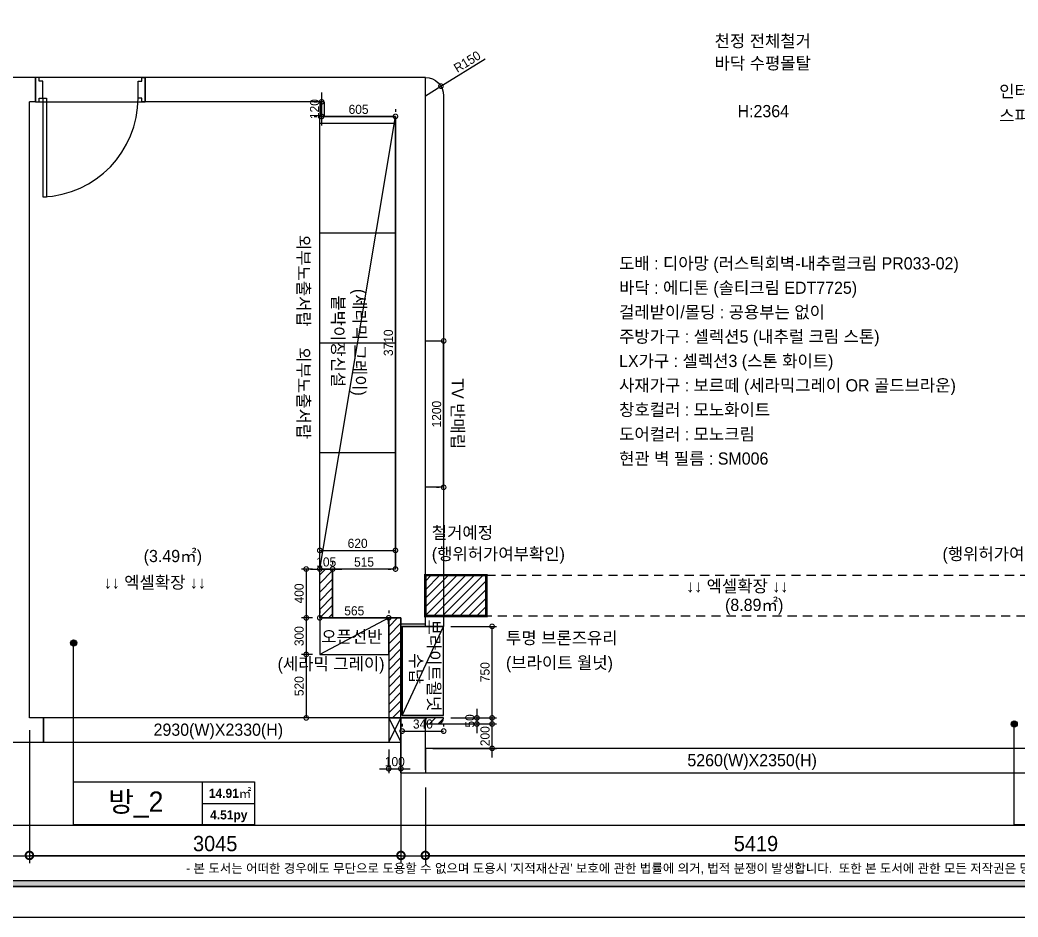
# Model space of a CAD drawing. Header units: inches. Extents: x -55157 to -7160, y -122257 to -52101.
# Drawn here: x -49957 to -41778, y -101594 to -94241 of the extents above; entities that cross this region are included whole.
import ezdxf
from ezdxf.enums import TextEntityAlignment as Align

# ---------------------------------------------------------------- set-up
doc = ezdxf.new("R2010")
doc.units = ezdxf.units.IN
doc.header["$LTSCALE"] = 50
doc.header["$MEASUREMENT"] = 0
doc.linetypes.add('HID', pattern=[2.5, 1.5, -1])
for name, color, linetype in [('0-ELC TEXT', 7, 'Continuous'), ('03-TEXT', 3, 'Continuous'), ('03-WAL NEW', 3, 'Continuous'), ('06-FUR', 6, 'Continuous'), ('07-DIM WAL', 5, 'Continuous'), ('3.기호.계단선', 30, 'Continuous'), ('C-WIN', 4, 'Continuous'), ('FORM(YOURNAME)-1', 1, 'Continuous'), ('FORM(YOURNAME)-11', 1, 'Continuous'), ('도면층2', 2, 'Continuous'), ('도면층4', 4, 'Continuous'), ('도면층5', 5, 'Continuous')]:
    doc.layers.add(name, color=color, linetype=linetype)
doc.styles.add('YOURNAME', font='HY울릉도M.TTF')
doc.styles.add('넥슨고딕', font='NEXONLv1GothicBold.ttf')
doc.styles.add('스타일1', font='HY울릉도M.TTF')
doc.styles.add('코레일둥고', font='Korail_Round_Gothic_Medium.ttf')
doc.dimstyles.new('30', dxfattribs={"dimscale": 30, "dimtxt": 2.5, "dimasz": 2.5, "dimexe": 1.25, "dimexo": 2, "dimtad": 1, "dimdec": 0, "dimtxsty": '스타일1', "dimblk": 'DOTSMALL', "dimcen": 2.5, "dimclrd": 1, "dimclre": 1, "dimclrt": 2, "dimadec": 0, "dimazin": 0, "dimtfac": 1, "dimtix": 1, "dimtmove": 0, "dimatfit": 3, "dimldrblk": 'DOTSMALL', "dimfxl": 1.25, "dimarcsym": 0})
doc.dimstyles.new('50', dxfattribs={"dimscale": 50, "dimtxt": 2.5, "dimasz": 2.5, "dimexe": 1.25, "dimexo": 2, "dimtad": 1, "dimtxsty": '스타일1', "dimblk": 'DOTSMALL', "dimcen": 2.5, "dimclrd": 1, "dimclre": 1, "dimclrt": 2, "dimadec": 0, "dimazin": 0, "dimtfac": 1, "dimtix": 1, "dimtmove": 0, "dimatfit": 3, "dimldrblk": 'DOTSMALL', "dimfxl": 1.25, "dimarcsym": 0})
pattern_1 = [(45, (-1e-11, -34106.21), (-35.35534, 35.35534), [])]
pattern_2 = [(0, (0, 0), (0, 1), [])]

# ---------------------------------------------------------------- blocks, each defined once
blk = doc.blocks.new('FORM-ELEVATION')
at = {"layer": 'FORM(YOURNAME)-11'}
h = blk.add_hatch(color=256, dxfattribs=at)
h.dxf.hatch_style = 1
h.paths.add_polyline_path([(-10309, 35708), (71691, 35708), (71691, 35508), (-10309, 35508)])
h.paths.add_polyline_path([(-10309, -21492), (71691, -21492), (71691, -21692), (-10309, -21692)])
at = {"layer": 'Defpoints', "color": 158}
blk.add_line((62481, -20692), (-10309, -20692), dxfattribs=at)
for points in [[(-10309, -21692), (71691, -21692), (71691, 35708), (-10309, 35708)], [(-8309, 33708), (61071, 33708), (61071, -19692), (-8309, -19692)]]:
    blk.add_lwpolyline(points, close=True, dxfattribs=at)
at = {"layer": 'FORM(YOURNAME)-11', "color": 250}
blk.add_lwpolyline([(-11309, -22692), (72691, -22692), (72691, 36708), (-11309, 36708)], close=True, dxfattribs=at)
at = {"layer": 'FORM(YOURNAME)-11'}
blk.add_lwpolyline([(-10309, -21492), (71691, -21492), (71691, -21692), (-10309, -21692)], close=True, dxfattribs=at)
at = {"layer": 'FORM(YOURNAME)-11', "color": 1, "style": 'YOURNAME'}
blk.add_text("- 본 도서는 어떠한 경우에도 무단으로 도용할 수 없으며 도용시 '지적재산권' 보호에 관한 법률에 의거, 법적 분쟁이 발생합니다.  또한 본 도서에 관한 모든 저작권은 당사에 있습니다. -", height=300, dxfattribs=at).set_placement((28146, -21092), align=Align.MIDDLE_CENTER)
at = {"layer": 'FORM(YOURNAME)-11', "color": 3, "style": 'YOURNAME'}
for tag, height, p in [('1', 450, (71041, -1219)), ('2', 450, (71041, -1863)), ('3', 450, (71041, -3150)), ('4', 450, (71041, -5081)), ('5', 515, (71041, -7398)), ('6', 515, (71041, -9650)), ('7', 515, (71041, -11903)), ('8', 515, (71041, -14155)), ('9', 515, (71041, -16408)), ('10', 515, (66791, -18596)), ('11', 515, (71041, -18660)), ('12', 515, (66791, -20848)), ('13', 515, (71041, -20848))]:
    blk.add_attdef(tag, text='', height=height, dxfattribs=at).set_placement(p, align=Align.MIDDLE_RIGHT)
blk = doc.blocks.new('vudauseh')
at = {"layer": '3.기호.계단선', "linetype": 'HID'}
blk.add_lwpolyline([(-41216, -65020.2), (-46635, -65020.2), (-46635, -64685.2), (-41216, -64685.2)], close=True, dxfattribs=at)
at = {"layer": '도면층2'}
for p, q in [((-49880, -60605.2), (-50085, -60605.2)), ((-49830, -60605.2), (-50035, -60605.2)), ((-49830, -60805.2), (-49830, -60605.2)), ((-46635, -60605.2), (-48930, -60605.2)), ((-48930, -60805.2), (-48930, -60605.2)), ((-46635, -65085.2), (-46635, -60605.2)), ((-49880, -65855.2), (-49880, -60805.2)), ((-49830, -60805.2), (-49880, -60805.2)), ((-47465, -60805.2), (-48930, -60805.2)), ((-46880, -64635.2), (-46880, -60925.2)), ((-46880, -64635.2), (-47395, -64635.2)), ((-47395, -65035.2), (-47395, -64635.2)), ((-46835, -65035.2), (-47395, -65035.2)), ((-46835, -65085.2), (-46835, -65035.2)), ((-46835, -65085.2), (-46635, -65085.2)), ((-46835, -65085.2), (-46635, -65085.2)), ((-46835, -65855.2), (-46635, -65855.2)), ((-46835, -65855.2), (-46635, -65855.2)), ((-46835, -65855.2), (-46835, -66055.2)), ((-46635, -66280.2), (-46635, -65855.2)), ((-50035, -66055.2), (-49880, -66055.2)), ((-46835, -66305.2), (-46835, -66055.2)), ((-46835, -66055.2), (-46835, -66055.2)), ((-46835, -66305.2), (-46635, -66305.2))]:
    blk.add_line(p, q, dxfattribs=at)
for points in [[(-47465, -60805.2), (-47465, -60925.2), (-46880, -60925.2)], [(-49880, -66055.2), (-49765.4, -66055.2), (-49765.4, -65855.2), (-49880, -65855.2)]]:
    blk.add_lwpolyline(points, dxfattribs=at)
at = {"layer": '도면층4'}
for p, q in [((-48930, -60605.2), (-49830, -60605.2)), ((-49830, -60605.2), (-49830, -60805.2)), ((-49830, -60805.2), (-49830, -60605.2)), ((-48930, -60805.2), (-48930, -60605.2)), ((-49770, -60775.2), (-49770, -61585.2)), ((-49770, -60775.2), (-49740, -60775.2)), ((-49740, -60775.2), (-49740, -61584.7)), ((-49830, -60805.2), (-48930, -60805.2)), ((-49770, -61585.2), (-49740, -61585.2)), ((-46835, -65085.2), (-46635, -65085.2)), ((-46635, -65855.2), (-46835, -65855.2)), ((-46835, -65855.2), (-46635, -65855.2)), ((-46635, -66305.2), (-41216, -66305.2))]:
    blk.add_line(p, q, dxfattribs=at)
for points in [[(-49830, -60805.2), (-49800, -60805.2), (-49800, -60775.2), (-49770, -60775.2), (-49770, -60635.2), (-49800, -60635.2), (-49800, -60605.2), (-49830, -60605.2), (-49830, -60805.2)], [(-48930, -60805.2), (-48960, -60805.2), (-48960, -60775.2), (-48990, -60775.2), (-48990, -60635.2), (-48960, -60635.2), (-48960, -60605.2), (-48930, -60605.2), (-48930, -60805.2)]]:
    blk.add_lwpolyline(points, dxfattribs=at)
for points in [[(-49765.4, -66055.2), (-46835.4, -66055.2), (-46835.4, -65855.2), (-49765.4, -65855.2)], [(-41216, -66105.2), (-46635, -66105.2), (-46635, -66305.2), (-41216, -66305.2)]]:
    blk.add_lwpolyline(points, close=True, dxfattribs=at)
at = {"layer": '도면층5'}
blk.add_arc((-49800, -60775.2), 810, 272.12255, 0, dxfattribs=at)
at = {"layer": '0-ELC TEXT', "style": '코레일둥고'}
for s, p in [('2930(W)X2330(H)', (-48862.4, -66002)), ('5260(W)X2350(H)', (-44487.5, -66252))]:
    blk.add_text(s, height=100, dxfattribs=at).set_placement(p)
blk = doc.blocks.new('_DOTSMALL')
at = {"color": 0, "linetype": 'ByBlock', "const_width": 0.5}
blk.add_lwpolyline([(-0.0625, 0, 1), (0.0625, 0, 1)], format="xyb", close=True, dxfattribs=at)
blk = doc.blocks.new('*D194')
at = {"layer": '07-DIM WAL', "color": 1, "lineweight": -2, "transparency": 16777216}
for p, q in [((-46940, -95031.4), (-46917.5, -95031.4)), ((-46880, -98741.4), (-46880, -95031.4)), ((-46940, -98741.4), (-46917.5, -98741.4))]:
    blk.add_line(p, q, dxfattribs=at)
at = {"layer": 'Defpoints', "color": 0, "transparency": 16777216}
for p in [(-46880, -95031.4), (-46880, -95031.4), (-46880, -98741.4)]:
    blk.add_point(p, dxfattribs=at)
at = {"layer": '07-DIM WAL', "color": 1, "lineweight": -2, "transparency": 16777216, "xscale": 75, "yscale": 75, "zscale": 75}
for p, rotation in [((-46880, -95031.4), 90), ((-46880, -98741.4), 270)]:
    blk.add_blockref('_DOTSMALL', p, dxfattribs=dict(at, rotation=rotation))
at = {"layer": '07-DIM WAL', "color": 2, "transparency": 16777216, "insert": (-46937.7, -96886.4), "char_height": 75, "attachment_point": 5, "rotation": 90, "style": '스타일1'}
blk.add_mtext('3710', dxfattribs=at)
blk = doc.blocks.new('*D199')
at = {"layer": '07-DIM WAL', "color": 1, "lineweight": -2, "transparency": 16777216}
for p, q in [((-47485, -94971.4), (-47485, -94993.9)), ((-46880, -95031.4), (-47485, -95031.4)), ((-46880, -94971.4), (-46880, -94993.9))]:
    blk.add_line(p, q, dxfattribs=at)
at = {"layer": 'Defpoints', "color": 0, "transparency": 16777216}
for p in [(-47485, -95031.4), (-47485, -95031.4), (-46880, -95031.4)]:
    blk.add_point(p, dxfattribs=at)
at = {"layer": '07-DIM WAL', "color": 1, "lineweight": -2, "transparency": 16777216, "xscale": 75, "yscale": 75, "zscale": 75, "rotation": 180}
blk.add_blockref('_DOTSMALL', (-47485, -95031.4), dxfattribs=at)
at = {"layer": '07-DIM WAL', "color": 1, "lineweight": -2, "transparency": 16777216, "xscale": 75, "yscale": 75, "zscale": 75}
blk.add_blockref('_DOTSMALL', (-46880, -95031.4), dxfattribs=at)
at = {"layer": '07-DIM WAL', "color": 2, "transparency": 16777216, "insert": (-47182.5, -94973.7), "char_height": 75, "attachment_point": 5, "style": '스타일1'}
blk.add_mtext('605', dxfattribs=at)
blk = doc.blocks.new('*D200')
at = {"layer": '07-DIM WAL', "color": 1, "lineweight": -2, "transparency": 16777216}
for p, q in [((-47485, -94836.4), (-47485, -95106.4)), ((-47545, -94911.4), (-47522.5, -94911.4)), ((-47545, -95031.4), (-47522.5, -95031.4))]:
    blk.add_line(p, q, dxfattribs=at)
at = {"layer": 'Defpoints', "color": 0, "transparency": 16777216}
for p in [(-47485, -94911.4), (-47485, -95031.4), (-47485, -95031.4)]:
    blk.add_point(p, dxfattribs=at)
at = {"layer": '07-DIM WAL', "color": 1, "lineweight": -2, "transparency": 16777216, "xscale": 75, "yscale": 75, "zscale": 75}
for p, rotation in [((-47485, -94911.4), 270), ((-47485, -95031.4), 90)]:
    blk.add_blockref('_DOTSMALL', p, dxfattribs=dict(at, rotation=rotation))
at = {"layer": '07-DIM WAL', "color": 2, "transparency": 16777216, "insert": (-47542.7, -94971.4), "char_height": 75, "attachment_point": 5, "rotation": 90, "style": '스타일1'}
blk.add_mtext('120', dxfattribs=at)
blk = doc.blocks.new('*D201')
at = {"layer": '07-DIM WAL', "color": 1, "lineweight": -2, "transparency": 16777216}
for p, q in [((-47395, -98681.4), (-47395, -98703.9)), ((-46880, -98681.4), (-46880, -98703.9)), ((-46880, -98741.4), (-47395, -98741.4))]:
    blk.add_line(p, q, dxfattribs=at)
at = {"layer": 'Defpoints', "color": 0, "transparency": 16777216}
for p in [(-47395, -98741.4), (-47395, -98741.4), (-46880, -98741.4)]:
    blk.add_point(p, dxfattribs=at)
at = {"layer": '07-DIM WAL', "color": 1, "lineweight": -2, "transparency": 16777216, "xscale": 75, "yscale": 75, "zscale": 75, "rotation": 180}
blk.add_blockref('_DOTSMALL', (-47395, -98741.4), dxfattribs=at)
at = {"layer": '07-DIM WAL', "color": 1, "lineweight": -2, "transparency": 16777216, "xscale": 75, "yscale": 75, "zscale": 75}
blk.add_blockref('_DOTSMALL', (-46880, -98741.4), dxfattribs=at)
at = {"layer": '07-DIM WAL', "color": 2, "transparency": 16777216, "insert": (-47137.5, -98684.5), "char_height": 75, "attachment_point": 5, "style": '스타일1'}
blk.add_mtext('515', dxfattribs=at)
blk = doc.blocks.new('*D203')
at = {"layer": '07-DIM WAL', "color": 1, "lineweight": -2, "transparency": 16777216}
for p, q in [((-49880, -100061.4), (-49880, -101151.4)), ((-46835, -100061.4), (-46835, -101151.4)), ((-49880, -101088.9), (-46835, -101088.9))]:
    blk.add_line(p, q, dxfattribs=at)
at = {"layer": 'Defpoints', "color": 0, "transparency": 16777216}
for p in [(-49880, -99961.4), (-46835, -99961.4), (-46835, -101088.9)]:
    blk.add_point(p, dxfattribs=at)
at = {"layer": '07-DIM WAL', "color": 1, "lineweight": -2, "transparency": 16777216, "xscale": 125, "yscale": 125, "zscale": 125, "rotation": 180}
blk.add_blockref('_DOTSMALL', (-49880, -101088.9), dxfattribs=at)
at = {"layer": '07-DIM WAL', "color": 1, "lineweight": -2, "transparency": 16777216, "xscale": 125, "yscale": 125, "zscale": 125}
blk.add_blockref('_DOTSMALL', (-46835, -101088.9), dxfattribs=at)
at = {"layer": '07-DIM WAL', "color": 2, "transparency": 16777216, "insert": (-48357.5, -100992.7), "char_height": 125, "attachment_point": 5, "style": '스타일1'}
blk.add_mtext('3045', dxfattribs=at)
blk = doc.blocks.new('*D204')
at = {"layer": '07-DIM WAL', "color": 1, "lineweight": -2, "transparency": 16777216}
for p, q in [((-46635, -100531.4), (-46635, -101151.4)), ((-41216, -100531.4), (-41216, -101151.4)), ((-46635, -101088.9), (-41216, -101088.9))]:
    blk.add_line(p, q, dxfattribs=at)
at = {"layer": 'Defpoints', "color": 0, "transparency": 16777216}
for p in [(-46635, -100431.4), (-41216, -100431.4), (-41216, -101088.9)]:
    blk.add_point(p, dxfattribs=at)
at = {"layer": '07-DIM WAL', "color": 1, "lineweight": -2, "transparency": 16777216, "xscale": 125, "yscale": 125, "zscale": 125, "rotation": 180}
blk.add_blockref('_DOTSMALL', (-46635, -101088.9), dxfattribs=at)
at = {"layer": '07-DIM WAL', "color": 1, "lineweight": -2, "transparency": 16777216, "xscale": 125, "yscale": 125, "zscale": 125}
blk.add_blockref('_DOTSMALL', (-41216, -101088.9), dxfattribs=at)
at = {"layer": '07-DIM WAL', "color": 2, "transparency": 16777216, "insert": (-43925.5, -100992.8), "char_height": 125, "attachment_point": 5, "style": '스타일1'}
blk.add_mtext('5419', dxfattribs=at)
blk = doc.blocks.new('*D218')
at = {"layer": '07-DIM WAL', "color": 1, "lineweight": -2, "transparency": 16777216}
for p, q in [((-46088.1, -100286.4), (-46088.1, -99936.4)), ((-46575, -100011.4), (-46050.6, -100011.4)), ((-46575, -100211.4), (-46050.6, -100211.4))]:
    blk.add_line(p, q, dxfattribs=at)
at = {"layer": 'Defpoints', "color": 0, "transparency": 16777216}
for p in [(-46635, -100011.4), (-46088.1, -100011.4), (-46635, -100211.4)]:
    blk.add_point(p, dxfattribs=at)
at = {"layer": '07-DIM WAL', "color": 1, "lineweight": -2, "transparency": 16777216, "xscale": 75, "yscale": 75, "zscale": 75}
for p, rotation in [((-46088.1, -100011.4), 270), ((-46088.1, -100211.4), 90)]:
    blk.add_blockref('_DOTSMALL', p, dxfattribs=dict(at, rotation=rotation))
at = {"layer": '07-DIM WAL', "color": 2, "transparency": 16777216, "insert": (-46145.8, -100111.4), "char_height": 75, "attachment_point": 5, "rotation": 90, "style": '스타일1'}
blk.add_mtext('200', dxfattribs=at)
blk = doc.blocks.new('*D219')
at = {"layer": '07-DIM WAL', "color": 1, "lineweight": -2, "transparency": 16777216}
for p, q in [((-46545, -96871.4), (-46522.5, -96871.4)), ((-46485, -98071.4), (-46485, -96871.4)), ((-46545, -98071.4), (-46522.5, -98071.4))]:
    blk.add_line(p, q, dxfattribs=at)
at = {"layer": 'Defpoints', "color": 0, "transparency": 16777216}
for p in [(-46485, -96871.4), (-46485, -96871.4), (-46485, -98071.4)]:
    blk.add_point(p, dxfattribs=at)
at = {"layer": '07-DIM WAL', "color": 1, "lineweight": -2, "transparency": 16777216, "xscale": 75, "yscale": 75, "zscale": 75}
for p, rotation in [((-46485, -96871.4), 90), ((-46485, -98071.4), 270)]:
    blk.add_blockref('_DOTSMALL', p, dxfattribs=dict(at, rotation=rotation))
at = {"layer": '07-DIM WAL', "color": 2, "transparency": 16777216, "insert": (-46542.7, -97471.4), "char_height": 75, "attachment_point": 5, "rotation": 90, "style": '스타일1'}
blk.add_mtext('1200', dxfattribs=at)
blk = doc.blocks.new('*D220')
at = {"layer": '07-DIM WAL', "color": 1, "lineweight": -2, "transparency": 16777216}
for p, q in [((-46507.2, -94782.9), (-46143.9, -94559.7)), ((-46635, -94861.4), (-46507.2, -94782.9))]:
    blk.add_line(p, q, dxfattribs=at)
at = {"layer": 'Defpoints', "color": 0, "transparency": 16777216}
for p in [(-46507.2, -94782.9), (-46635, -94861.4)]:
    blk.add_point(p, dxfattribs=at)
at = {"layer": '07-DIM WAL', "color": 1, "lineweight": -2, "transparency": 16777216, "xscale": 75, "yscale": 75, "zscale": 75, "rotation": 211.5681586618896}
blk.add_blockref('_DOTSMALL', (-46507.2, -94782.9), dxfattribs=at)
at = {"layer": '07-DIM WAL', "color": 2, "transparency": 16777216, "insert": (-46291.9, -94582.8), "char_height": 75, "attachment_point": 5, "rotation": 31.56816, "style": '스타일1'}
blk.add_mtext('R150', dxfattribs=at)
blk = doc.blocks.new('*D224')
at = {"layer": '07-DIM WAL', "color": 1, "lineweight": -2, "transparency": 16777216}
for p, q in [((-46825, -100009.8), (-46825, -100032.3)), ((-46485, -100009.8), (-46485, -100032.3)), ((-46825, -100069.8), (-46485, -100069.8))]:
    blk.add_line(p, q, dxfattribs=at)
at = {"layer": 'Defpoints', "color": 0, "transparency": 16777216}
for p in [(-46825, -100069.8), (-46485, -100069.8), (-46485, -100069.8)]:
    blk.add_point(p, dxfattribs=at)
at = {"layer": '07-DIM WAL', "color": 1, "lineweight": -2, "transparency": 16777216, "xscale": 75, "yscale": 75, "zscale": 75, "rotation": 180}
blk.add_blockref('_DOTSMALL', (-46825, -100069.8), dxfattribs=at)
at = {"layer": '07-DIM WAL', "color": 1, "lineweight": -2, "transparency": 16777216, "xscale": 75, "yscale": 75, "zscale": 75}
blk.add_blockref('_DOTSMALL', (-46485, -100069.8), dxfattribs=at)
at = {"layer": '07-DIM WAL', "color": 2, "transparency": 16777216, "insert": (-46655, -100012), "char_height": 75, "attachment_point": 5, "style": '스타일1'}
blk.add_mtext('340', dxfattribs=at)
blk = doc.blocks.new('*D234')
at = {"layer": '07-DIM WAL', "color": 1, "lineweight": -2, "transparency": 16777216}
for p, q in [((-47500, -98681.4), (-47500, -98703.9)), ((-47395, -98681.4), (-47395, -98703.9)), ((-47575, -98741.4), (-47320, -98741.4))]:
    blk.add_line(p, q, dxfattribs=at)
at = {"layer": 'Defpoints', "color": 0, "transparency": 16777216}
for p in [(-47500, -98741.4), (-47395, -98741.4), (-47395, -98741.4)]:
    blk.add_point(p, dxfattribs=at)
at = {"layer": '07-DIM WAL', "color": 1, "lineweight": -2, "transparency": 16777216, "xscale": 75, "yscale": 75, "zscale": 75}
blk.add_blockref('_DOTSMALL', (-47500, -98741.4), dxfattribs=at)
at = {"layer": '07-DIM WAL', "color": 1, "lineweight": -2, "transparency": 16777216, "xscale": 75, "yscale": 75, "zscale": 75, "rotation": 180}
blk.add_blockref('_DOTSMALL', (-47395, -98741.4), dxfattribs=at)
at = {"layer": '07-DIM WAL', "color": 2, "transparency": 16777216, "insert": (-47447.5, -98683.7), "char_height": 75, "attachment_point": 5, "style": '스타일1'}
blk.add_mtext('105', dxfattribs=at)
blk = doc.blocks.new('*D235')
at = {"layer": '07-DIM WAL', "color": 1, "lineweight": -2, "transparency": 16777216}
for p, q in [((-47500, -98681.4), (-47500, -98551.4)), ((-46880, -98681.4), (-46880, -98551.4)), ((-47500, -98588.9), (-46880, -98588.9))]:
    blk.add_line(p, q, dxfattribs=at)
at = {"layer": 'Defpoints', "color": 0, "transparency": 16777216}
for p in [(-46880, -98588.9), (-47500, -98741.4), (-46880, -98741.4)]:
    blk.add_point(p, dxfattribs=at)
at = {"layer": '07-DIM WAL', "color": 1, "lineweight": -2, "transparency": 16777216, "xscale": 75, "yscale": 75, "zscale": 75, "rotation": 180}
blk.add_blockref('_DOTSMALL', (-47500, -98588.9), dxfattribs=at)
at = {"layer": '07-DIM WAL', "color": 1, "lineweight": -2, "transparency": 16777216, "xscale": 75, "yscale": 75, "zscale": 75}
blk.add_blockref('_DOTSMALL', (-46880, -98588.9), dxfattribs=at)
at = {"layer": '07-DIM WAL', "color": 2, "transparency": 16777216, "insert": (-47190, -98531.1), "char_height": 75, "attachment_point": 5, "style": '스타일1'}
blk.add_mtext('620', dxfattribs=at)
blk = doc.blocks.new('*D349')
at = {"layer": '07-DIM WAL', "color": 1, "lineweight": -2, "transparency": 16777216}
for p, q in [((-47560, -99141.4), (-47649, -99141.4)), ((-47611.5, -99141.4), (-47611.5, -99441.4)), ((-47560, -99441.4), (-47649, -99441.4))]:
    blk.add_line(p, q, dxfattribs=at)
at = {"layer": 'Defpoints', "color": 0, "transparency": 16777216}
for p in [(-47500, -99141.4), (-47611.5, -99441.4), (-47500, -99441.4)]:
    blk.add_point(p, dxfattribs=at)
at = {"layer": '07-DIM WAL', "color": 1, "lineweight": -2, "transparency": 16777216, "xscale": 75, "yscale": 75, "zscale": 75}
for p, rotation in [((-47611.5, -99141.4), 90), ((-47611.5, -99441.4), 270)]:
    blk.add_blockref('_DOTSMALL', p, dxfattribs=dict(at, rotation=rotation))
at = {"layer": '07-DIM WAL', "color": 2, "transparency": 16777216, "insert": (-47669.3, -99291.4), "char_height": 75, "attachment_point": 5, "rotation": 90, "style": '스타일1'}
blk.add_mtext('300', dxfattribs=at)
blk = doc.blocks.new('*D350')
at = {"layer": '07-DIM WAL', "color": 1, "lineweight": -2, "transparency": 16777216}
for p, q in [((-47560, -99441.4), (-47649, -99441.4)), ((-47611.5, -99441.4), (-47611.5, -99961.4)), ((-47560, -99961.4), (-47649, -99961.4))]:
    blk.add_line(p, q, dxfattribs=at)
at = {"layer": 'Defpoints', "color": 0, "transparency": 16777216}
for p in [(-47500, -99441.4), (-47611.5, -99961.4), (-47500, -99961.4)]:
    blk.add_point(p, dxfattribs=at)
at = {"layer": '07-DIM WAL', "color": 1, "lineweight": -2, "transparency": 16777216, "xscale": 75, "yscale": 75, "zscale": 75}
for p, rotation in [((-47611.5, -99441.4), 90), ((-47611.5, -99961.4), 270)]:
    blk.add_blockref('_DOTSMALL', p, dxfattribs=dict(at, rotation=rotation))
at = {"layer": '07-DIM WAL', "color": 2, "transparency": 16777216, "insert": (-47669.3, -99701.4), "char_height": 75, "attachment_point": 5, "rotation": 90, "style": '스타일1'}
blk.add_mtext('520', dxfattribs=at)
blk = doc.blocks.new('*D351')
at = {"layer": '07-DIM WAL', "color": 1, "lineweight": -2, "transparency": 16777216}
for p, q in [((-47560, -98741.4), (-47649, -98741.4)), ((-47611.5, -98741.4), (-47611.5, -99141.4)), ((-47560, -99141.4), (-47649, -99141.4))]:
    blk.add_line(p, q, dxfattribs=at)
at = {"layer": 'Defpoints', "color": 0, "transparency": 16777216}
for p in [(-47500, -98741.4), (-47611.5, -99141.4), (-47500, -99141.4)]:
    blk.add_point(p, dxfattribs=at)
at = {"layer": '07-DIM WAL', "color": 1, "lineweight": -2, "transparency": 16777216, "xscale": 75, "yscale": 75, "zscale": 75}
for p, rotation in [((-47611.5, -98741.4), 90), ((-47611.5, -99141.4), 270)]:
    blk.add_blockref('_DOTSMALL', p, dxfattribs=dict(at, rotation=rotation))
at = {"layer": '07-DIM WAL', "color": 2, "transparency": 16777216, "insert": (-47669.3, -98941.4), "char_height": 75, "attachment_point": 5, "rotation": 90, "style": '스타일1'}
blk.add_mtext('400', dxfattribs=at)
blk = doc.blocks.new('*D397')
at = {"layer": '07-DIM WAL', "color": 1, "lineweight": -2, "transparency": 16777216}
for p, q in [((-46935.4, -100221.4), (-46935.4, -100415.5)), ((-46835.4, -100221.4), (-46835.4, -100415.5)), ((-47010.4, -100378), (-46760.4, -100378))]:
    blk.add_line(p, q, dxfattribs=at)
at = {"layer": 'Defpoints', "color": 0, "transparency": 16777216}
for p in [(-46935.4, -100161.4), (-46835.4, -100161.4), (-46835.4, -100378)]:
    blk.add_point(p, dxfattribs=at)
at = {"layer": '07-DIM WAL', "color": 1, "lineweight": -2, "transparency": 16777216, "xscale": 75, "yscale": 75, "zscale": 75}
blk.add_blockref('_DOTSMALL', (-46935.4, -100378), dxfattribs=at)
at = {"layer": '07-DIM WAL', "color": 1, "lineweight": -2, "transparency": 16777216, "xscale": 75, "yscale": 75, "zscale": 75, "rotation": 180}
blk.add_blockref('_DOTSMALL', (-46835.4, -100378), dxfattribs=at)
at = {"layer": '07-DIM WAL', "color": 2, "transparency": 16777216, "insert": (-46885.4, -100320.3), "char_height": 75, "attachment_point": 5, "style": '스타일1'}
blk.add_mtext('100', dxfattribs=at)
blk = doc.blocks.new('*D425')
at = {"layer": '07-DIM WAL', "color": 1, "lineweight": -2, "transparency": 16777216}
for p, q in [((-47500, -99081.4), (-47500, -99103.9)), ((-46935.4, -99081.4), (-46935.4, -99103.9)), ((-47500, -99141.4), (-46935.4, -99141.4))]:
    blk.add_line(p, q, dxfattribs=at)
at = {"layer": 'Defpoints', "color": 0, "transparency": 16777216}
for p in [(-47500, -99141.4), (-46935.4, -99141.4), (-46935.4, -99141.4)]:
    blk.add_point(p, dxfattribs=at)
at = {"layer": '07-DIM WAL', "color": 1, "lineweight": -2, "transparency": 16777216, "xscale": 75, "yscale": 75, "zscale": 75, "rotation": 180}
blk.add_blockref('_DOTSMALL', (-47500, -99141.4), dxfattribs=at)
at = {"layer": '07-DIM WAL', "color": 1, "lineweight": -2, "transparency": 16777216, "xscale": 75, "yscale": 75, "zscale": 75}
blk.add_blockref('_DOTSMALL', (-46935.4, -99141.4), dxfattribs=at)
at = {"layer": '07-DIM WAL', "color": 2, "transparency": 16777216, "insert": (-47217.7, -99084.3), "char_height": 75, "attachment_point": 5, "style": '스타일1'}
blk.add_mtext('565', dxfattribs=at)
blk = doc.blocks.new('*D440')
at = {"layer": '07-DIM WAL', "color": 1, "lineweight": -2, "transparency": 16777216}
for p, q in [((-46212.7, -99886.4), (-46212.7, -100086.4)), ((-46425, -99961.4), (-46175.2, -99961.4)), ((-46425, -100011.4), (-46175.2, -100011.4))]:
    blk.add_line(p, q, dxfattribs=at)
at = {"layer": 'Defpoints', "color": 0, "transparency": 16777216}
for p in [(-46485, -99961.4), (-46485, -100011.4), (-46212.7, -100011.4)]:
    blk.add_point(p, dxfattribs=at)
at = {"layer": '07-DIM WAL', "color": 1, "lineweight": -2, "transparency": 16777216, "xscale": 75, "yscale": 75, "zscale": 75}
for p, rotation in [((-46212.7, -99961.4), 270), ((-46212.7, -100011.4), 90)]:
    blk.add_blockref('_DOTSMALL', p, dxfattribs=dict(at, rotation=rotation))
at = {"layer": '07-DIM WAL', "color": 2, "transparency": 16777216, "insert": (-46270.5, -99986.4), "char_height": 75, "attachment_point": 5, "rotation": 90, "style": '스타일1'}
blk.add_mtext('50', dxfattribs=at)
blk = doc.blocks.new('*D441')
at = {"layer": '07-DIM WAL', "color": 1, "lineweight": -2, "transparency": 16777216}
for p, q in [((-46425, -99211.4), (-46050.6, -99211.4)), ((-46088.1, -99961.4), (-46088.1, -99211.4)), ((-46425, -99961.4), (-46050.6, -99961.4))]:
    blk.add_line(p, q, dxfattribs=at)
at = {"layer": 'Defpoints', "color": 0, "transparency": 16777216}
for p in [(-46485, -99211.4), (-46088.1, -99211.4), (-46485, -99961.4)]:
    blk.add_point(p, dxfattribs=at)
at = {"layer": '07-DIM WAL', "color": 1, "lineweight": -2, "transparency": 16777216, "xscale": 75, "yscale": 75, "zscale": 75}
for p, rotation in [((-46088.1, -99211.4), 90), ((-46088.1, -99961.4), 270)]:
    blk.add_blockref('_DOTSMALL', p, dxfattribs=dict(at, rotation=rotation))
at = {"layer": '07-DIM WAL', "color": 2, "transparency": 16777216, "insert": (-46145.8, -99586.4), "char_height": 75, "attachment_point": 5, "rotation": 90, "style": '스타일1'}
blk.add_mtext('750', dxfattribs=at)

msp = doc.modelspace()

# ---------------------------------------------------------------- hatches: boundary and pattern name
at = {"layer": '0-ELC TEXT'}
h = msp.add_hatch(color=256, dxfattribs=at)
h.dxf.hatch_style = 1
edge = h.paths.add_edge_path()
edge.add_arc((-49517.517, -99346.492), 25, -90, 270, ccw=False)
h = msp.add_hatch(color=256, dxfattribs=at)
h.dxf.hatch_style = 1
edge = h.paths.add_edge_path()
edge.add_arc((-49517.517, -99346.492), 25, -90, 270, ccw=False)
h = msp.add_hatch(color=256, dxfattribs=at)
h.dxf.hatch_style = 1
edge = h.paths.add_edge_path()
edge.add_arc((-41808.506, -100011.678), 25, 270, 630)
h = msp.add_hatch(color=256, dxfattribs=at)
h.dxf.hatch_style = 1
edge = h.paths.add_edge_path()
edge.add_arc((-41808.506, -100011.678), 25, 270, 630)
at = {"layer": '03-WAL NEW'}
h = msp.add_hatch(dxfattribs=at)
h.set_pattern_fill('_USER', color=256, scale=50, angle=45, style=0, pattern_type=0)
h.set_pattern_definition(pattern_1)
h.paths.add_polyline_path([(-47499.967, -98741.45), (-47394.967, -98741.45), (-47394.967, -99141.45), (-47499.967, -99141.45)])
h = msp.add_hatch(dxfattribs=at)
h.set_pattern_fill('_USER', color=256, scale=50, angle=45, style=0, pattern_type=0)
h.set_pattern_definition(pattern_1)
h.paths.add_polyline_path([(-46834.967, -99141.45), (-46935.37, -99141.45), (-46935.37, -99961.45), (-46834.967, -99961.45)])
h = msp.add_hatch(dxfattribs=at)
h.set_pattern_fill('_USER', color=256, scale=50, angle=45, style=0, pattern_type=0)
h.set_pattern_definition(pattern_1)
edge = h.paths.add_edge_path()
edge.add_line((-46484.967, -99961.45), (-46634.967, -99961.45))
edge.add_line((-46634.967, -99961.45), (-46634.967, -100011.45))
edge.add_line((-46634.967, -100011.45), (-46534.967, -100011.45))
edge.add_arc((-46534.967, -99961.45), 50, 270, 360)
edge.add_line((-46484.967, -99961.45), (-46484.967, -99961.45))
at = {"layer": '07-DIM WAL'}
h = msp.add_hatch(dxfattribs=at)
h.set_pattern_fill('_USER', color=8, style=0, pattern_type=0)
h.set_pattern_definition(pattern_2)
h.paths.add_polyline_path([(-46222.434, -97093.485), (-46222.434, -96809.414), (-46069.338, -96809.414), (-46069.338, -97093.485)], flags=9)
h = msp.add_hatch(dxfattribs=at)
h.set_pattern_fill('_USER', color=8, style=0, pattern_type=0)
h.set_pattern_definition(pattern_2)
h.paths.add_polyline_path([(-46810.265, -99407.45), (-46627.21, -99407.45), (-46627.21, -99730.227), (-46810.265, -99730.227)], flags=9)
h = msp.add_hatch(dxfattribs=at)
h.set_pattern_fill('_USER', color=8, style=0, pattern_type=0)
h.set_pattern_definition(pattern_2)
h.paths.add_polyline_path([(-46407.628, -99683.182), (-46407.628, -99469.717), (-46254.632, -99469.717), (-46254.632, -99683.182)], flags=9)
h = msp.add_hatch(dxfattribs=at)
h.set_pattern_fill('_USER', color=8, style=0, pattern_type=0)
h.set_pattern_definition(pattern_2)
h.paths.add_polyline_path([(-46222.334, -99848.692), (-46222.334, -99574.208), (-46069.338, -99574.208), (-46069.338, -99848.692)], flags=9)
h = msp.add_hatch(dxfattribs=at)
h.set_pattern_fill('_USER', color=8, style=0, pattern_type=0)
h.set_pattern_definition(pattern_2)
h.paths.add_polyline_path([(-47384.746, -99827.204), (-47165.188, -99827.204), (-47165.188, -99980.2), (-47384.746, -99980.2)], flags=9)
h = msp.add_hatch(dxfattribs=at)
h.set_pattern_fill('_USER', color=8, style=0, pattern_type=0)
h.set_pattern_definition(pattern_2)
h.paths.add_polyline_path([(-46817.094, -99808.702), (-46597.437, -99808.702), (-46597.437, -99960.2), (-46817.094, -99960.2)], flags=9)
h = msp.add_hatch(dxfattribs=at)
h.set_pattern_fill('_USER', color=8, style=0, pattern_type=0)
h.set_pattern_definition(pattern_2)
h.paths.add_polyline_path([(-46407.628, -100204.481), (-46407.628, -99988.419), (-46254.632, -99988.419), (-46254.632, -100204.481)], flags=9)
h = msp.add_hatch(dxfattribs=at)
h.set_pattern_fill('_USER', color=8, pattern_type=0)
h.set_pattern_definition(pattern_2)
h.paths.add_polyline_path([(-48592.612, -100865.206), (-48122.322, -100865.206), (-48122.322, -101120.2), (-48592.612, -101120.2)], flags=9)
at = {"layer": '3.기호.계단선'}
h = msp.add_hatch(dxfattribs=at)
h.set_pattern_fill('_USER', color=10, scale=50, angle=45, pattern_type=0)
h.set_pattern_definition([(45, (-2120, -40041.21), (-35.35534, 35.35534), [])])
h.paths.add_polyline_path([(-46634.967, -99126.45), (-46134.967, -99126.45), (-46134.967, -98791.45), (-46634.967, -98791.45)])

# ---------------------------------------------------------------- linework, layer by layer
at = {"layer": '0-ELC TEXT'}
for p, q in [((-49517.517, -100485.191), (-49517.517, -99346.492)), ((-48460.313, -100838.95), (-48460.313, -100485.191)), ((-48460.313, -100662.07), (-48035.621, -100662.07))]:
    msp.add_line(p, q, dxfattribs=at)
msp.add_lwpolyline([(-40895.57, -100838.95), (-41808.506, -100838.95), (-41808.506, -100011.678)], dxfattribs=at)
at = {"layer": '0-ELC TEXT', "elevation": 0}
msp.add_lwpolyline([(-49517.517, -100485.191), (-48035.621, -100485.191), (-48035.621, -100838.95), (-49517.517, -100838.95)], close=True, dxfattribs=at)
at = {"layer": '0-ELC TEXT'}
for centre in [(-49517.517, -99346.492), (-49517.517, -99346.492), (-41808.506, -100011.678), (-41808.506, -100011.678)]:
    msp.add_circle(centre, 25, dxfattribs=at)
at = {"layer": '03-WAL NEW'}
for p, q in [((-46484.967, -99211.45), (-46634.967, -99211.45)), ((-46484.967, -99961.45), (-46634.967, -99961.45))]:
    msp.add_line(p, q, dxfattribs=at)
msp.add_lwpolyline([(-46634.967, -99211.45), (-46634.967, -94711.45, -0.41421356), (-46484.967, -94861.45), (-46484.967, -99211.45)], format="xyb", dxfattribs=at)
for points in [[(-46634.967, -96871.45), (-46484.967, -96871.45), (-46484.967, -98071.45), (-46634.967, -98071.45)], [(-47499.967, -98741.45), (-47394.967, -98741.45), (-47394.967, -99141.45), (-47499.967, -99141.45)], [(-46834.967, -99141.45), (-46935.37, -99141.45), (-46935.37, -99961.45), (-46834.967, -99961.45)]]:
    msp.add_lwpolyline(points, close=True, dxfattribs=at)
for points in [[(-46935.772, -99191.45), (-46935.772, -99141.45), (-46834.967, -99141.45), (-46834.967, -99211.45)], [(-46834.967, -99211.45), (-46484.967, -99211.45), (-46484.967, -99211.45)], [(-46484.967, -99941.45), (-46824.967, -99941.45), (-46824.967, -99211.45), (-46484.967, -99211.45)]]:
    msp.add_lwpolyline(points, dxfattribs=at)
msp.add_lwpolyline([(-46484.967, -99961.45), (-46634.967, -99961.45), (-46634.967, -100011.45), (-46534.967, -100011.45, 0.41421356), (-46484.967, -99961.45)], format="xyb", close=True, dxfattribs=at)
at = {"layer": '06-FUR'}
for p, q in [((-47499.967, -98741.45), (-46879.967, -95031.45)), ((-47499.967, -95086.45), (-46879.967, -95086.45)), ((-47499.967, -95986.45), (-46879.967, -95986.45)), ((-47499.967, -96886.45), (-46879.967, -96886.45)), ((-47499.967, -97786.45), (-46879.967, -97786.45)), ((-46824.967, -99941.45), (-46484.967, -99211.45))]:
    msp.add_line(p, q, dxfattribs=at)
for points in [[(-47499.967, -94911.45), (-47499.967, -95031.45), (-47484.967, -95031.45), (-47484.967, -94911.45), (-47499.967, -94911.45)], [(-46935.772, -99141.45), (-47499.967, -99141.45), (-47499.967, -99441.45), (-46935.37, -99441.45), (-46935.37, -99141.45), (-47499.967, -99441.45)]]:
    msp.add_lwpolyline(points, dxfattribs=at)
for points in [[(-47499.967, -95031.45), (-46879.967, -95031.45), (-46879.967, -98741.45), (-47499.967, -98741.45)], [(-46484.967, -99211.45), (-46824.967, -99211.45), (-46824.967, -99941.45), (-46484.967, -99941.45)]]:
    msp.add_lwpolyline(points, close=True, dxfattribs=at)
at = {"layer": '3.기호.계단선', "color": 10, "linetype": 'HID', "const_width": 20}
msp.add_lwpolyline([(-46634.967, -99126.45), (-46134.967, -99126.45), (-46134.967, -98791.45), (-46634.967, -98791.45)], close=True, dxfattribs=at)
at = {"layer": 'C-WIN'}
for p, q in [((-46935.37, -100161.45), (-46835.37, -99961.45)), ((-46935.37, -99961.45), (-46835.37, -100161.45))]:
    msp.add_line(p, q, dxfattribs=at)
msp.add_lwpolyline([(-46935.37, -100161.45), (-46835.37, -100161.45), (-46835.37, -99961.45), (-46935.37, -99961.45)], close=True, dxfattribs=at)

# ---------------------------------------------------------------- block references
msp.add_blockref('vudauseh', (0, -34106.209))
at = {"layer": 'FORM(YOURNAME)-1', "xscale": 0.2500000000000001, "yscale": 0.2500000000000001, "zscale": 0.2500000000000001}
msp.add_blockref('FORM-ELEVATION', (-51830.324, -95920.999), dxfattribs=at)

# ---------------------------------------------------------------- texts
at = {"layer": '0-ELC TEXT', "style": '코레일둥고'}
for s, p in [('천정 전체철거', (-44264.331, -94462.651)), ('바닥 수평몰탈', (-44264.331, -94644.87)), ('인터폰교체', (-41931.929, -94874.514)), ('H:2364', (-44076.48, -95037.65)), ('스피커천정', (-41931.929, -95076.006)), ('오픈선반', (-47487.581, -99345.729)), ('투명 브론즈유리', (-45973.986, -99356.004)), ('(브라이트 월넛)', (-45973.986, -99559.235))]:
    msp.add_text(s, height=100, dxfattribs=at).set_placement(p)
for s, p in [('외부노출서랍', (-47682.241, -96002.131)), ('붙박이장신설', (-47399.569, -96498.219)), ('외부노출서랍', (-47682.241, -96923.639)), ('TV 반매립', (-46419.797, -97178.088)), ('수납', (-46761.237, -99432.172))]:
    msp.add_text(s, height=100, rotation=270, dxfattribs=at).set_placement(p)
at = {"layer": '03-TEXT'}
for s, height, style, p in [('14.91㎡', 75, '넥슨고딕', (-48235.049, -100616.985)), ('방_2', 166.6667, '코레일둥고', (-49007.384, -100731.491)), ('4.51py', 75, '넥슨고딕', (-48245.999, -100793.864))]:
    msp.add_text(s, height=height, dxfattribs=dict(at, style=style)).set_placement(p, align=Align.CENTER)
at = {"layer": '3.기호.계단선', "color": 140, "linetype": 'HID', "style": '코레일둥고'}
for s, p in [('도배 : 디아망 (러스틱회벽-내추럴크림 PR033-02)', (-45047.39, -96285.518)), ('바닥 : 에디톤 (솔티크림 EDT7725)', (-45047.39, -96485.518)), ('걸레받이/몰딩 : 공용부는 없이', (-45047.39, -96685.518)), ('주방가구 : 셀렉션5 (내추럴 크림 스톤)', (-45047.39, -96885.518)), ('LX가구 : 셀렉션3 (스톤 화이트)', (-45047.39, -97085.518)), ('사재가구 : 보르떼 (세라믹그레이 OR 골드브라운)', (-45047.39, -97285.518)), ('창호컬러 : 모노화이트', (-45047.39, -97485.518)), ('도어컬러 : 모노크림', (-45047.39, -97685.518)), ('현관 벽 필름 : SM006', (-45047.39, -97885.518)), ('(세라믹 그레이)', (-47846.007, -99568.308))]:
    msp.add_text(s, height=100, dxfattribs=at).set_placement(p)
for s, p in [('(세라믹 그레이)', (-47223.157, -96445.097)), ('브라이트월넛', (-46613.686, -99155.21))]:
    msp.add_text(s, height=100, rotation=270, dxfattribs=at).set_placement(p)
at = {"layer": '3.기호.계단선', "color": 10, "style": '코레일둥고'}
for s, p in [('철거예정', (-46582.361, -98492.802)), ('(행위허가여부확인)', (-46582.361, -98667.14)), ('(행위허가여부확인)', (-42396.629, -98667.14))]:
    msp.add_text(s, height=100, dxfattribs=at).set_placement(p)
at = {"layer": '3.기호.계단선', "style": '코레일둥고'}
for s, p in [('(3.49㎡)', (-48943.358, -98684.605)), ('↓↓ 엑셀확장 ↓↓', (-49270.438, -98900.826)), ('↓↓ 엑셀확장 ↓↓', (-44497.147, -98931.039)), ('(8.89㎡)', (-44178.924, -99084.943))]:
    msp.add_text(s, height=100, dxfattribs=at).set_placement(p)

# ---------------------------------------------------------------- dimensions: what is measured, and where the dimension line sits
at = {"layer": '07-DIM WAL'}
dim = msp.add_radius_dim(center=(-46634.967, -94861.45), mpoint=(-46507.164, -94782.923), dimstyle='30', dxfattribs=at)
dim.commit()
dim.dimension.update_dxf_attribs({"geometry": '*D220', "text_midpoint": (-46261.621, -94632.051), "dimtype": 164})
for base, p1, p2, picture, middle in [((-47484.967, -95031.45), (-47484.967, -94911.45), (-47484.967, -95031.45), '*D200', (-47542.715, -94971.45)), ((-46879.967, -95031.45), (-46879.967, -98741.45), (-46879.967, -95031.45), '*D194', (-46937.715, -96886.45))]:
    dim = msp.add_linear_dim(base=base, p1=p1, p2=p2, angle=90, dimstyle='30', override={"dimtfill": 0}, dxfattribs=at)
    dim.commit()
    dim.dimension.update_dxf_attribs({"geometry": picture, "text_midpoint": middle})
for base, p1, p2, picture, middle in [((-47484.967, -95031.45), (-46879.967, -95031.45), (-47484.967, -95031.45), '*D199', (-47182.467, -94973.652)), ((-47394.967, -98741.45), (-46879.967, -98741.45), (-47394.967, -98741.45), '*D201', (-47137.467, -98684.451))]:
    dim = msp.add_linear_dim(base=base, p1=p1, p2=p2, dimstyle='30', override={"dimtfill": 0}, dxfattribs=at)
    dim.commit()
    dim.dimension.update_dxf_attribs({"geometry": picture, "text_midpoint": middle})
for base, p1, p2, picture, middle in [((-46484.967, -96871.45), (-46484.967, -98071.45), (-46484.967, -96871.45), '*D219', (-46542.715, -97471.45)), ((-47611.543, -99141.45), (-47499.967, -98741.45), (-47499.967, -99141.45), '*D351', (-47669.291, -98941.45)), ((-47611.543, -99441.45), (-47499.967, -99141.45), (-47499.967, -99441.45), '*D349', (-47669.291, -99291.45)), ((-46088.088, -99211.45), (-46484.967, -99961.45), (-46484.967, -99211.45), '*D441', (-46145.836, -99586.45)), ((-47611.543, -99961.45), (-47499.967, -99441.45), (-47499.967, -99961.45), '*D350', (-47669.291, -99701.45)), ((-46088.088, -100011.45), (-46634.967, -100211.45), (-46634.967, -100011.45), '*D218', (-46145.836, -100111.45)), ((-46212.738, -100011.45), (-46484.967, -99961.45), (-46484.967, -100011.45), '*D440', (-46270.486, -99986.45))]:
    dim = msp.add_linear_dim(base=base, p1=p1, p2=p2, angle=90, dimstyle='30', dxfattribs=at)
    dim.commit()
    dim.dimension.update_dxf_attribs({"geometry": picture, "text_midpoint": middle})
for base, p1, p2, dimstyle, picture, middle in [((-46879.967, -98588.86), (-47499.967, -98741.45), (-46879.967, -98741.45), '30', '*D235', (-47189.967, -98531.062)), ((-47394.967, -98741.45), (-47499.967, -98741.45), (-47394.967, -98741.45), '30', '*D234', (-47447.467, -98683.702)), ((-46935.37, -99141.45), (-47499.967, -99141.45), (-46935.37, -99141.45), '30', '*D425', (-47217.668, -99084.301)), ((-46834.967, -101088.95), (-49879.967, -99961.45), (-46834.967, -99961.45), '50', '*D203', (-48357.467, -100992.703)), ((-46484.967, -100069.766), (-46824.967, -100069.766), (-46484.967, -100069.766), '30', '*D224', (-46654.967, -100012.018)), ((-46835.37, -100378.04), (-46935.37, -100161.45), (-46835.37, -100161.45), '30', '*D397', (-46885.37, -100320.292)), ((-41215.967, -101088.95), (-46634.967, -100431.45), (-41215.967, -100431.45), '50', '*D204', (-43925.467, -100992.786))]:
    dim = msp.add_linear_dim(base=base, p1=p1, p2=p2, dimstyle=dimstyle, dxfattribs=at)
    dim.commit()
    dim.dimension.update_dxf_attribs({"geometry": picture, "text_midpoint": middle})

doc.saveas('drawing.dxf')
